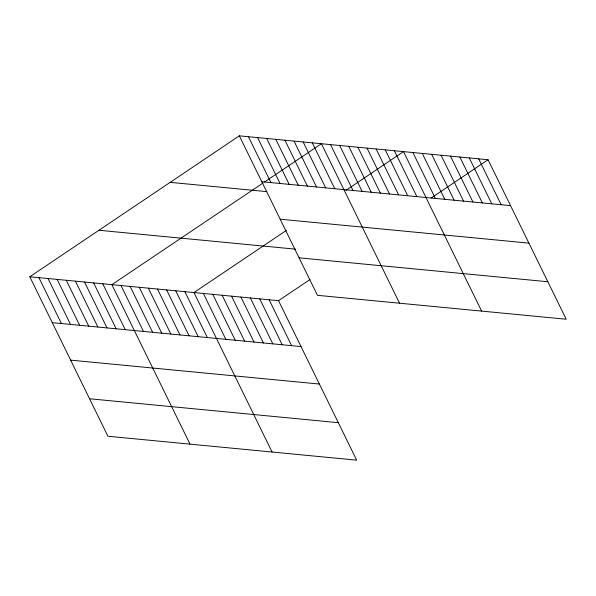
<?xml version="1.0" encoding="UTF-8"?>
<svg xmlns="http://www.w3.org/2000/svg" width="596" height="596" viewBox="0 0 596 596"><rect width="100%" height="100%" fill="white"/><g stroke="black" fill="none" stroke-linecap="round" stroke-linejoin="round"><path stroke-width="0.89" d="M29.8 276.767L278.541 300.682L356.669 460.157L107.928 436.25L29.8 276.767L239.331 135.843L488.072 159.75L566.2 319.233L317.459 295.318L239.331 135.843M263.03 183.002L111.884 284.657L190.012 444.139M264.564 181.966L321.415 143.733L399.543 303.208M286.363 230.406L193.968 292.554L272.096 452.029M345.881 190.377L403.499 151.622L481.628 311.105M278.541 300.682L310.039 279.494M431.221 197.991L488.072 159.75M261.808 181.72L510.548 205.635M170.188 182.346L266.866 191.644M280.172 219.209L528.913 243.123M98.943 230.265L295.579 249.165M299.095 257.83L547.836 281.744M52.277 322.652L301.017 346.567M70.641 360.14L319.382 384.048M89.564 398.761L338.305 422.676M478.677 158.849L501.154 204.733M469.275 157.947L491.76 203.825M459.881 157.039L482.358 202.923M450.487 156.137L472.963 202.022M441.085 155.236L463.569 201.12M431.69 154.334L454.167 200.211M422.296 153.425L444.772 199.31M412.894 152.524L435.378 198.408M394.381 150.743L416.857 196.628M385.262 149.872L407.738 195.749M376.136 148.993L398.62 194.877M367.017 148.113L389.493 193.998M357.898 147.234L380.375 193.119M348.779 146.363L371.256 192.247M339.66 145.484L362.137 191.368M330.534 144.605L353.018 190.489M312.297 142.854L334.773 188.738M303.178 141.975L325.654 187.859M294.051 141.103L316.536 186.988M284.933 140.224L307.409 186.108M275.814 139.345L298.291 185.229M266.695 138.473L289.172 184.35M257.576 137.594L280.053 183.479M248.45 136.715L270.934 182.6M269.146 299.781L291.623 345.658M259.744 298.872L282.221 344.756M250.35 297.97L272.826 343.855M240.955 297.069L263.432 342.953M231.553 296.167L254.03 342.044M222.159 295.258L244.636 341.143M212.765 294.357L235.241 340.241M203.363 293.455L225.839 339.34M184.849 291.675L207.326 337.56M175.731 290.796L198.207 336.68M166.604 289.917L189.081 335.801M157.486 289.045L179.962 334.93M148.367 288.166L170.843 334.051M139.248 287.287L161.725 333.171M130.122 286.415L152.606 332.3M121.003 285.536L143.48 331.421M102.765 283.785L125.242 329.67M93.647 282.906L116.123 328.791M84.52 282.027L107.004 327.912M75.401 281.156L97.878 327.033M66.283 280.276L88.759 326.161M57.164 279.397L79.641 325.282M48.038 278.526L70.522 324.403M38.919 277.647L61.395 323.531"/></g></svg>
